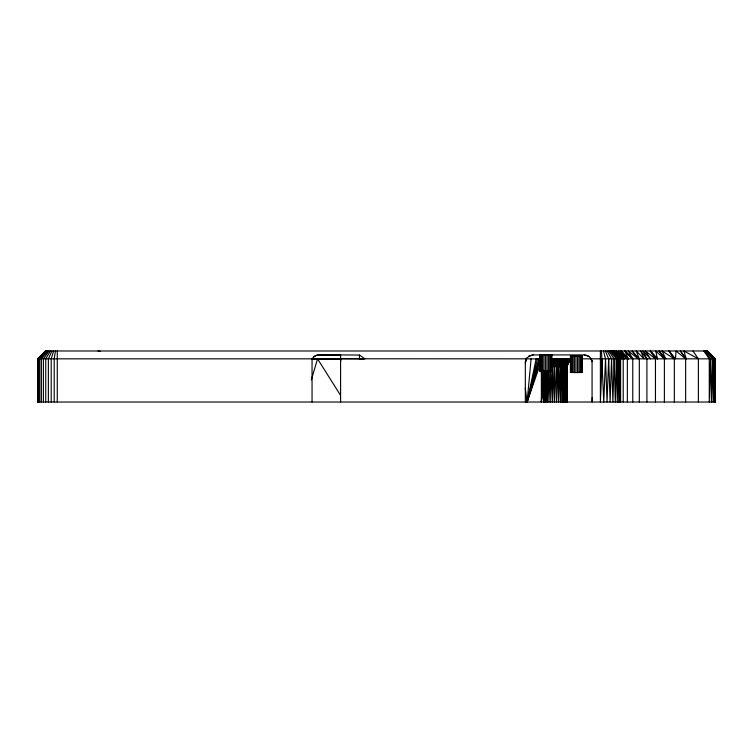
<?xml version="1.0" encoding="UTF-8"?>
<svg xmlns="http://www.w3.org/2000/svg" width="753" height="753" viewBox="0 0 753 753"><rect width="100%" height="100%" fill="white"/><g stroke="black" fill="none" stroke-linecap="round" stroke-linejoin="round"><path stroke-width="1.13" d="M340.582 402.017L340.591 358.259L340.591 358.776L526.385 358.833L529.086 356.065L532.569 354.936L584.224 354.908C588.413 354.814 592.169 358.569 592.074 362.758L592.074 402.017L592.253 397.462M543.798 402.017L543.835 371.248L544.043 400.878M37.65 402.017L37.754 358.833L45.566 350.983L707.481 350.983L715.322 358.833L715.35 402.017L37.65 402.017L37.65 358.833L45.5 350.983M560.176 358.833L559.093 360.329L558.415 364.254L556.561 402.017L556.862 358.833M612.095 350.983L619.898 358.833L619.672 402.017L619.258 358.833L611.709 350.983M707.444 350.983L715.256 358.833L715.002 402.017L714.974 398.516M340.582 358.682L364.913 358.833L359.473 355.058L340.61 354.917L340.582 358.673L312.053 358.833L312.053 402.017M363.831 358.852L359.445 358.814L359.473 355.058M37.754 358.833L37.895 402.017L38.026 386.844M544.165 371.248L543.882 402.017L543.845 371.248M707.208 350.983L714.861 358.833L714.418 402.017L713.9 358.833L706.634 350.983M570.435 360.329L568.073 363.125L567.32 365.459L566.821 402.017L566.877 365.459L568.214 362.071L570.868 359.689L551.196 359.689M619.258 358.833L618.75 402.017L618.062 358.833L610.984 350.983M544.833 371.248L544.297 402.017L544.221 371.248M618.062 358.833L617.291 402.017L616.34 358.833L609.958 350.983M713.9 358.833L713.166 402.017L712.46 358.833L705.768 350.983M566.811 366.683L566.077 402.017L566.096 365.459L567.338 362.071L570.821 359.219L551.845 359.219M616.34 358.833L615.323 402.017L614.166 358.833L608.65 350.983M712.46 358.833L711.434 402.017L710.568 358.833L704.629 350.983M545.812 371.248L545.04 402.017L544.927 371.248M551.064 358.833L571.188 358.833C567.254 358.917 564.854 363.097 564.938 366.683L565.032 402.017L566.096 365.459M565.032 402.017L566.068 366.683M614.166 358.833L612.904 402.017L611.577 358.833L607.106 350.983M558.331 366.683L558.528 402.017L560.383 364.254L561.522 360.329L563.348 358.833M710.568 358.833L709.27 402.017L709.27 358.833L703.848 350.983M544.061 379.22L541.369 402.017L542.414 370.297M547.064 371.248L546.085 402.017L545.944 371.248M568.939 358.833C565.249 359.096 563.432 363.426 563.696 366.683L563.705 402.017L565.014 365.459M611.577 358.833L610.118 402.017L608.669 358.833L605.356 350.983M525.34 402.017L525.34 362.758L526.836 358.146L525.622 360.668M548.57 371.248L547.412 402.017L547.233 371.248M563.705 402.017L565.023 366.683M608.669 358.833L607.04 402.017L605.516 358.833L603.464 350.983M566.303 358.833C562.849 359.407 562.086 363.765 562.002 366.683L562.152 402.017L563.649 365.459M605.516 358.833L603.765 402.017L601.478 350.983M550.283 371.248L548.965 402.017L548.777 371.248M602.212 358.833L600.386 402.017L600.386 350.983M562.152 402.017L563.696 366.683M562.002 366.683L560.411 402.017L560.232 366.683M553.511 358.833L554.33 366.683L552.589 402.017L552.335 365.459L551.478 360.329L570.567 360.329L568.186 363.125L567.32 366.683L567.244 402.017L567.433 365.459L552.335 365.459M556.345 366.683L554.556 402.017L554.33 366.683M541.351 354.672L540.023 354.682L539.948 371.493L542.508 371.483L542.508 354.672L541.351 354.672L541.369 402.017L543.374 370.363M566.783 366.683L566.877 365.459M567.225 366.683L567.32 365.459M525.34 362.758L526.385 358.833M562.962 366.683L563.056 365.459L564.402 366.683M531.091 358.833L527.109 402.017L540.212 364.236M541.369 402.017L544.071 372.867M567.075 402.017L567.188 365.459L567.32 366.683L552.354 366.683L550.707 402.017L550.509 371.248M525.359 362.174L525.434 361.534M55.44 350.983L54.207 358.833L54.207 402.017M537.51 358.983L540.005 360.009L527.109 402.017L536.174 358.833L540.08 359.689L537.51 358.983L527.109 402.017L525.283 388.379M311.347 379.87L317.55 358.833L340.431 395.146M53.642 350.983L51.213 358.833L51.213 402.017M567.47 364.254L569.343 361.129M525.876 359.887L526.187 359.19M51.929 350.983L48.371 358.833L48.371 402.017M50.357 350.983L45.745 358.833L45.745 402.017M526.319 358.955L526.836 358.146M48.954 350.983L43.401 358.833L43.401 402.017M47.75 350.983L41.396 358.833L41.396 402.017M46.79 350.983L39.787 358.833L39.787 402.017M46.074 350.983L38.61 358.833L38.61 402.017M38.271 358.833L45.877 350.983M45.651 350.983L37.895 358.833L37.895 402.017M340.61 354.908L317.493 355.03L314.349 356.329L312.053 358.833L340.958 358.805M313.803 356.743L316.166 355.378L318.858 354.908L340.61 354.917M528.568 356.404L533.19 354.908M539.572 359.689L527.109 402.017L538.903 359.416L539.572 359.689L538.442 359.219L540.005 359.219L537.811 358.833M591.689 360.329C593.439 363.595 589.74 358.221 591.764 358.833M591.839 360.668L591.99 361.647M570.445 355.642L582.229 355.661L570.445 355.642L570.445 372.443L575.885 372.566L582.229 372.462L582.135 355.632M570.445 372.443L572.487 372.359M537.275 358.955L538.979 359.219L536.644 358.833L537.83 358.927M540.023 354.682L540.259 371.502L543.28 371.502L551.723 371.493L551.723 354.682L543.873 354.672L543.873 371.483L542.508 371.483M551.638 354.682L551.638 371.493L546.283 371.502M37.65 358.833L340.507 358.833L340.733 361.167M525.66 358.833L540.503 358.927L539.496 358.833M581.627 358.833L715.322 358.833L715.152 402.017L714.861 358.833M551.733 361.129L569.635 361.129M551.949 362.071L568.835 362.071M552.128 363.125L568.186 363.125M552.25 364.254L567.715 364.254M543.873 371.483L545.388 371.483L545.388 354.672M579.669 372.359L582.229 372.462M584.224 354.908L588.837 356.404M97.937 350.983L100.224 351.322M698.379 402.017L698.379 358.833L683.903 350.983L686.247 358.833L680.392 350.983L685.644 358.833L685.644 402.017M655.458 402.017L655.458 358.833L645.34 350.983L650.507 358.833L642.987 350.983L646.912 358.833L646.912 402.017M685.644 358.833L676.006 350.983L675.497 358.833L669.097 350.983L674.33 358.833L674.33 402.017M623.22 402.017L623.22 358.833L614.523 350.983L621.874 358.833L613.855 350.983L620.613 358.833L620.613 402.017M664.381 402.017L664.381 358.833L655.731 350.983L657.454 358.833L650.206 350.983L655.458 358.833M618.834 350.983L627.353 358.833L627.353 402.017M632.774 402.017L632.774 358.833L624.943 350.983L632.68 358.833L624.802 350.983L628.397 358.833L620.528 350.983L627.353 358.833L616.443 350.983L623.22 358.833M612.161 350.983L620.011 358.833L620.011 402.017L619.898 358.833M707.095 350.983L714.672 358.833M620.613 358.833L613.083 350.983L620.011 358.833M639.316 402.017L639.316 358.833L632.106 350.983L638.215 358.833L628.294 350.983L632.774 358.833M650.376 350.983L657.454 358.833M621.62 350.983L628.397 358.833M646.912 358.833L640.634 350.983L644.107 358.833L636.2 350.983L639.316 358.833M668.777 350.983L674.33 358.833L662.056 350.983L665.831 358.833L659.054 350.983L664.381 358.833M692.967 350.983L698.379 358.833M590.578 358.146L591.096 358.965M591.218 359.19L591.529 359.906M566.614 365.459L567.065 366.683M715.256 358.833L715.35 402.017M581.909 355.689L581.909 372.49M581.203 355.717L581.203 372.509M580.177 355.736L580.177 372.537M578.888 355.755L578.888 372.547M577.429 355.764L577.429 372.556M575.885 355.764L575.885 372.566M574.379 355.755L574.379 372.556M573.005 355.745L573.005 372.547M571.856 355.727L571.856 372.519M571.009 355.698L571.009 372.5M570.765 355.614L570.765 372.415M570.529 355.67L570.529 372.471M551.403 354.682L551.403 371.493M550.716 354.682L550.716 371.493M549.681 354.672L549.681 371.483M548.391 354.672L548.391 371.483M546.923 354.672L546.923 371.483M540.513 354.682L540.513 371.493M57.275 350.983L57.275 402.017M624.397 358.833L616.368 350.983L624.397 358.833"/></g></svg>
